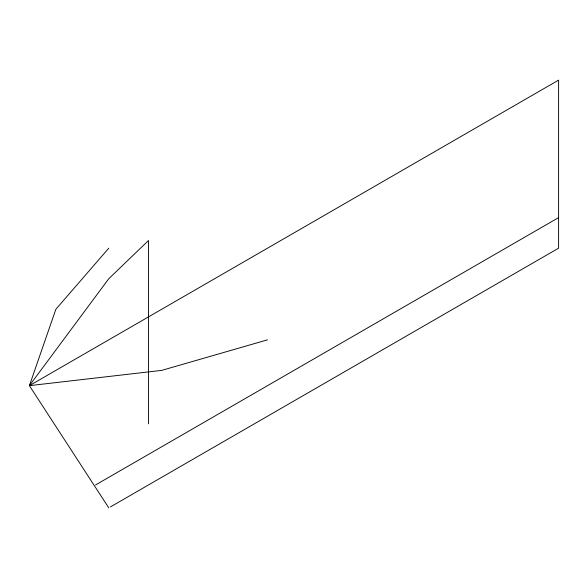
<?xml version="1.0" encoding="UTF-8"?>
<svg xmlns="http://www.w3.org/2000/svg" width="588" height="588" viewBox="0 0 588 588"><rect width="100%" height="100%" fill="white"/><g stroke="black" fill="none" stroke-linecap="round" stroke-linejoin="round"><path stroke-width="0.88" d="M108.78 507.87L29.4 385.655L55.86 309.273L108.78 248.173M267.54 339.827L161.7 370.381L29.4 385.655L108.78 278.719L148.47 240.529L148.47 423.852M29.4 385.655L558.6 80.13L558.6 248.173L110.434 506.915M95.55 484.96L558.6 217.619"/></g></svg>
